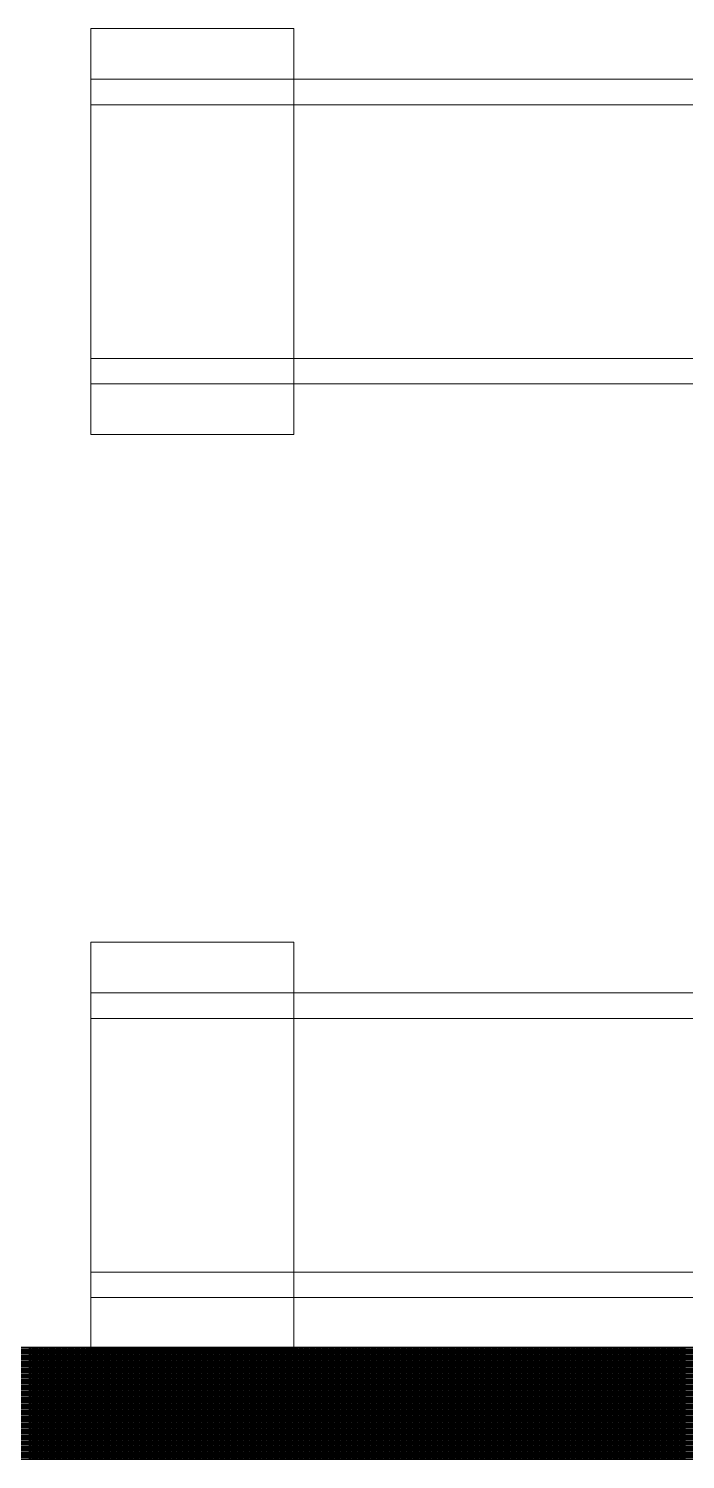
# Model space of a CAD drawing. Header units: inches. Extents: x -675 to 1187, y -924 to 1124.
# Drawn here: x 148.7 to 226.2, y -627.7 to -458.6 of the extents above; entities that cross this region are included whole.
import ezdxf

# ---------------------------------------------------------------- set-up
doc = ezdxf.new("R2010")
doc.units = ezdxf.units.IN
doc.header["$MEASUREMENT"] = 0
for name, color, linetype, lineweight in [('A-Furn-Chair', 250, 'Continuous', 13), ('Base_dwg', 8, 'Continuous', 9), ('core and shell', 50, 'Continuous', 9)]:
    doc.layers.add(name, color=color, linetype=linetype, lineweight=lineweight)

# ---------------------------------------------------------------- blocks, each defined once
blk = doc.blocks.new('Base_dwg-531197-Level 1 Copy 1')
at = {"layer": 'A-Furn-Chair'}
for p, q in [((1323.04, 459.38), (1156.79, 459.38)), ((1323.04, 456.38), (1156.79, 456.38)), ((1323.04, 426.38), (1156.79, 426.38)), ((1323.04, 423.38), (1156.79, 423.38)), ((1323.04, 351.38), (1156.79, 351.38)), ((1323.04, 348.38), (1156.79, 348.38)), ((1323.04, 318.38), (1156.79, 318.38)), ((1323.04, 315.38), (1156.79, 315.38))]:
    blk.add_line(p, q, dxfattribs=at)
at = {"layer": 'A-Furn-Chair', "flags": 128}
for points in [[(1156.79, 465.38), (1156.79, 417.38), (1180.79, 417.38), (1180.79, 465.38)], [(1156.79, 357.38), (1156.79, 309.38), (1180.79, 309.38), (1180.79, 357.38)]]:
    blk.add_lwpolyline(points, close=True, dxfattribs=at)
at = {"layer": 'core and shell'}
for p, q in [((1631.58, 309.5), (962.09, 309.5)), ((1149.52, 296.25), (1149.52, 309.5)), ((1149.65, 296.25), (1149.65, 309.5)), ((1149.77, 296.25), (1149.77, 309.5)), ((1149.9, 296.25), (1149.9, 309.5)), ((1150.02, 296.25), (1150.02, 309.5)), ((1150.15, 296.25), (1150.15, 309.5)), ((1150.27, 296.25), (1150.27, 309.5)), ((1150.4, 296.25), (1150.4, 309.5)), ((1150.52, 296.25), (1150.52, 309.5)), ((1150.65, 296.25), (1150.65, 309.5)), ((1150.77, 296.25), (1150.77, 309.5)), ((1150.9, 296.25), (1150.9, 309.5)), ((1151.02, 296.25), (1151.02, 309.5)), ((1151.15, 296.25), (1151.15, 309.5)), ((1151.27, 296.25), (1151.27, 309.5)), ((1151.4, 296.25), (1151.4, 309.5)), ((1151.52, 296.25), (1151.52, 309.5)), ((1151.65, 296.25), (1151.65, 309.5)), ((1151.77, 296.25), (1151.77, 309.5)), ((1151.9, 296.25), (1151.9, 309.5)), ((1152.02, 296.25), (1152.02, 309.5)), ((1152.15, 296.25), (1152.15, 309.5)), ((1152.27, 296.25), (1152.27, 309.5)), ((1152.4, 296.25), (1152.4, 309.5)), ((1152.52, 296.25), (1152.52, 309.5)), ((1152.65, 296.25), (1152.65, 309.5)), ((1152.77, 296.25), (1152.77, 309.5)), ((1152.9, 296.25), (1152.9, 309.5)), ((1153.02, 296.25), (1153.02, 309.5)), ((1153.15, 296.25), (1153.15, 309.5)), ((1153.27, 296.25), (1153.27, 309.5)), ((1153.4, 296.25), (1153.4, 309.5)), ((1153.52, 296.25), (1153.52, 309.5)), ((1153.65, 296.25), (1153.65, 309.5)), ((1153.77, 296.25), (1153.77, 309.5)), ((1153.9, 296.25), (1153.9, 309.5)), ((1154.02, 296.25), (1154.02, 309.5)), ((1154.15, 296.25), (1154.15, 309.5)), ((1154.27, 296.25), (1154.27, 309.5)), ((1154.4, 296.25), (1154.4, 309.5)), ((1154.52, 296.25), (1154.52, 309.5)), ((1154.65, 296.25), (1154.65, 309.5)), ((1154.77, 296.25), (1154.77, 309.5)), ((1154.9, 296.25), (1154.9, 309.5)), ((1155.02, 296.25), (1155.02, 309.5)), ((1155.15, 296.25), (1155.15, 309.5)), ((1155.27, 296.25), (1155.27, 309.5)), ((1155.4, 296.25), (1155.4, 309.5)), ((1155.52, 296.25), (1155.52, 309.5)), ((1155.65, 296.25), (1155.65, 309.5)), ((1155.77, 296.25), (1155.77, 309.5)), ((1155.9, 296.25), (1155.9, 309.5)), ((1156.02, 296.25), (1156.02, 309.5)), ((1156.15, 296.25), (1156.15, 309.5)), ((1156.27, 296.25), (1156.27, 309.5)), ((1156.4, 296.25), (1156.4, 309.5)), ((1156.52, 296.25), (1156.52, 309.5)), ((1156.65, 296.25), (1156.65, 309.5)), ((1156.77, 296.25), (1156.77, 309.5)), ((1156.9, 296.25), (1156.9, 309.5)), ((1157.02, 296.25), (1157.02, 309.5)), ((1157.15, 296.25), (1157.15, 309.5)), ((1157.27, 296.25), (1157.27, 309.5)), ((1157.4, 296.25), (1157.4, 309.5)), ((1157.52, 296.25), (1157.52, 309.5)), ((1157.65, 296.25), (1157.65, 309.5)), ((1157.77, 296.25), (1157.77, 309.5)), ((1157.9, 296.25), (1157.9, 309.5)), ((1158.02, 296.25), (1158.02, 309.5)), ((1158.15, 296.25), (1158.15, 309.5)), ((1158.27, 296.25), (1158.27, 309.5)), ((1158.4, 296.25), (1158.4, 309.5)), ((1158.52, 296.25), (1158.52, 309.5)), ((1158.65, 296.25), (1158.65, 309.5)), ((1158.77, 296.25), (1158.77, 309.5)), ((1158.9, 296.25), (1158.9, 309.5)), ((1159.02, 296.25), (1159.02, 309.5)), ((1159.15, 296.25), (1159.15, 309.5)), ((1159.27, 296.25), (1159.27, 309.5)), ((1159.4, 296.25), (1159.4, 309.5)), ((1159.52, 296.25), (1159.52, 309.5)), ((1159.65, 296.25), (1159.65, 309.5)), ((1159.77, 296.25), (1159.77, 309.5)), ((1159.9, 296.25), (1159.9, 309.5)), ((1160.02, 296.25), (1160.02, 309.5)), ((1160.15, 296.25), (1160.15, 309.5)), ((1160.27, 296.25), (1160.27, 309.5)), ((1160.4, 296.25), (1160.4, 309.5)), ((1160.52, 296.25), (1160.52, 309.5)), ((1160.65, 296.25), (1160.65, 309.5)), ((1160.77, 296.25), (1160.77, 309.5)), ((1160.9, 296.25), (1160.9, 309.5)), ((1161.02, 296.25), (1161.02, 309.5)), ((1161.15, 296.25), (1161.15, 309.5)), ((1161.27, 296.25), (1161.27, 309.5)), ((1161.4, 296.25), (1161.4, 309.5)), ((1161.52, 296.25), (1161.52, 309.5)), ((1161.65, 296.25), (1161.65, 309.5)), ((1161.77, 296.25), (1161.77, 309.5)), ((1161.9, 296.25), (1161.9, 309.5)), ((1162.02, 296.25), (1162.02, 309.5)), ((1162.15, 296.25), (1162.15, 309.5)), ((1162.27, 296.25), (1162.27, 309.5)), ((1162.4, 296.25), (1162.4, 309.5)), ((1162.52, 296.25), (1162.52, 309.5)), ((1162.65, 296.25), (1162.65, 309.5)), ((1162.77, 296.25), (1162.77, 309.5)), ((1162.9, 296.25), (1162.9, 309.5)), ((1163.02, 296.25), (1163.02, 309.5)), ((1163.15, 296.25), (1163.15, 309.5)), ((1163.27, 296.25), (1163.27, 309.5)), ((1163.4, 296.25), (1163.4, 309.5)), ((1163.52, 296.25), (1163.52, 309.5)), ((1163.65, 296.25), (1163.65, 309.5)), ((1163.77, 296.25), (1163.77, 309.5)), ((1163.9, 296.25), (1163.9, 309.5)), ((1164.02, 296.25), (1164.02, 309.5)), ((1164.15, 296.25), (1164.15, 309.5)), ((1164.27, 296.25), (1164.27, 309.5)), ((1164.4, 296.25), (1164.4, 309.5)), ((1164.52, 296.25), (1164.52, 309.5)), ((1164.65, 296.25), (1164.65, 309.5)), ((1164.77, 296.25), (1164.77, 309.5)), ((1164.9, 296.25), (1164.9, 309.5)), ((1165.02, 296.25), (1165.02, 309.5)), ((1165.15, 296.25), (1165.15, 309.5)), ((1165.27, 296.25), (1165.27, 309.5)), ((1165.4, 296.25), (1165.4, 309.5)), ((1165.52, 296.25), (1165.52, 309.5)), ((1165.65, 296.25), (1165.65, 309.5)), ((1165.77, 296.25), (1165.77, 309.5)), ((1165.9, 296.25), (1165.9, 309.5)), ((1166.02, 296.25), (1166.02, 309.5)), ((1166.15, 296.25), (1166.15, 309.5)), ((1166.27, 296.25), (1166.27, 309.5)), ((1166.4, 296.25), (1166.4, 309.5)), ((1166.52, 296.25), (1166.52, 309.5)), ((1166.65, 296.25), (1166.65, 309.5)), ((1166.77, 296.25), (1166.77, 309.5)), ((1166.9, 296.25), (1166.9, 309.5)), ((1167.02, 296.25), (1167.02, 309.5)), ((1167.15, 296.25), (1167.15, 309.5)), ((1167.27, 296.25), (1167.27, 309.5)), ((1167.4, 296.25), (1167.4, 309.5)), ((1167.52, 296.25), (1167.52, 309.5)), ((1167.65, 296.25), (1167.65, 309.5)), ((1167.77, 296.25), (1167.77, 309.5)), ((1167.9, 296.25), (1167.9, 309.5)), ((1168.02, 296.25), (1168.02, 309.5)), ((1168.15, 296.25), (1168.15, 309.5)), ((1168.27, 296.25), (1168.27, 309.5)), ((1168.4, 296.25), (1168.4, 309.5)), ((1168.52, 296.25), (1168.52, 309.5)), ((1168.65, 296.25), (1168.65, 309.5)), ((1168.77, 296.25), (1168.77, 309.5)), ((1168.9, 296.25), (1168.9, 309.5)), ((1169.02, 296.25), (1169.02, 309.5)), ((1169.15, 296.25), (1169.15, 309.5)), ((1169.27, 296.25), (1169.27, 309.5)), ((1169.4, 296.25), (1169.4, 309.5)), ((1169.52, 296.25), (1169.52, 309.5)), ((1169.65, 296.25), (1169.65, 309.5)), ((1169.77, 296.25), (1169.77, 309.5)), ((1169.9, 296.25), (1169.9, 309.5)), ((1170.02, 296.25), (1170.02, 309.5)), ((1170.15, 296.25), (1170.15, 309.5)), ((1170.27, 296.25), (1170.27, 309.5)), ((1170.4, 296.25), (1170.4, 309.5)), ((1170.52, 296.25), (1170.52, 309.5)), ((1170.65, 296.25), (1170.65, 309.5)), ((1170.77, 296.25), (1170.77, 309.5)), ((1170.9, 296.25), (1170.9, 309.5)), ((1171.02, 296.25), (1171.02, 309.5)), ((1171.15, 296.25), (1171.15, 309.5)), ((1171.27, 296.25), (1171.27, 309.5)), ((1171.4, 296.25), (1171.4, 309.5)), ((1171.52, 296.25), (1171.52, 309.5)), ((1171.65, 296.25), (1171.65, 309.5)), ((1171.77, 296.25), (1171.77, 309.5)), ((1171.9, 296.25), (1171.9, 309.5)), ((1172.02, 296.25), (1172.02, 309.5)), ((1172.15, 296.25), (1172.15, 309.5)), ((1172.27, 296.25), (1172.27, 309.5)), ((1172.4, 296.25), (1172.4, 309.5)), ((1172.52, 296.25), (1172.52, 309.5)), ((1172.65, 296.25), (1172.65, 309.5)), ((1172.77, 296.25), (1172.77, 309.5)), ((1172.9, 296.25), (1172.9, 309.5)), ((1173.02, 296.25), (1173.02, 309.5)), ((1173.15, 296.25), (1173.15, 309.5)), ((1173.27, 296.25), (1173.27, 309.5)), ((1173.4, 296.25), (1173.4, 309.5)), ((1173.52, 296.25), (1173.52, 309.5)), ((1173.65, 296.25), (1173.65, 309.5)), ((1173.77, 296.25), (1173.77, 309.5)), ((1173.9, 296.25), (1173.9, 309.5)), ((1174.02, 296.25), (1174.02, 309.5)), ((1174.15, 296.25), (1174.15, 309.5)), ((1174.27, 296.25), (1174.27, 309.5)), ((1174.4, 296.25), (1174.4, 309.5)), ((1174.52, 296.25), (1174.52, 309.5)), ((1174.65, 296.25), (1174.65, 309.5)), ((1174.77, 296.25), (1174.77, 309.5)), ((1174.9, 296.25), (1174.9, 309.5)), ((1175.02, 296.25), (1175.02, 309.5)), ((1175.15, 296.25), (1175.15, 309.5)), ((1175.27, 296.25), (1175.27, 309.5)), ((1175.4, 296.25), (1175.4, 309.5)), ((1175.52, 296.25), (1175.52, 309.5)), ((1175.65, 296.25), (1175.65, 309.5)), ((1175.77, 296.25), (1175.77, 309.5)), ((1175.9, 296.25), (1175.9, 309.5)), ((1176.02, 296.25), (1176.02, 309.5)), ((1176.15, 296.25), (1176.15, 309.5)), ((1176.27, 296.25), (1176.27, 309.5)), ((1176.4, 296.25), (1176.4, 309.5)), ((1176.52, 296.25), (1176.52, 309.5)), ((1176.65, 296.25), (1176.65, 309.5)), ((1176.77, 296.25), (1176.77, 309.5)), ((1176.9, 296.25), (1176.9, 309.5)), ((1177.02, 296.25), (1177.02, 309.5)), ((1177.15, 296.25), (1177.15, 309.5)), ((1177.27, 296.25), (1177.27, 309.5)), ((1177.4, 296.25), (1177.4, 309.5)), ((1177.52, 296.25), (1177.52, 309.5)), ((1177.65, 296.25), (1177.65, 309.5)), ((1177.77, 296.25), (1177.77, 309.5)), ((1177.9, 296.25), (1177.9, 309.5)), ((1178.02, 296.25), (1178.02, 309.5)), ((1178.15, 296.25), (1178.15, 309.5)), ((1178.27, 296.25), (1178.27, 309.5)), ((1178.4, 296.25), (1178.4, 309.5)), ((1178.52, 296.25), (1178.52, 309.5)), ((1178.65, 296.25), (1178.65, 309.5)), ((1178.77, 296.25), (1178.77, 309.5)), ((1178.9, 296.25), (1178.9, 309.5)), ((1179.02, 296.25), (1179.02, 309.5)), ((1179.15, 296.25), (1179.15, 309.5)), ((1179.27, 296.25), (1179.27, 309.5)), ((1179.4, 296.25), (1179.4, 309.5)), ((1179.52, 296.25), (1179.52, 309.5)), ((1179.65, 296.25), (1179.65, 309.5)), ((1179.77, 296.25), (1179.77, 309.5)), ((1179.9, 296.25), (1179.9, 309.5)), ((1180.02, 296.25), (1180.02, 309.5)), ((1180.15, 296.25), (1180.15, 309.5)), ((1180.27, 296.25), (1180.27, 309.5)), ((1180.4, 296.25), (1180.4, 309.5)), ((1180.52, 296.25), (1180.52, 309.5)), ((1180.65, 296.25), (1180.65, 309.5)), ((1180.77, 296.25), (1180.77, 309.5)), ((1180.9, 296.25), (1180.9, 309.5)), ((1181.02, 296.25), (1181.02, 309.5)), ((1181.15, 296.25), (1181.15, 309.5)), ((1181.27, 296.25), (1181.27, 309.5)), ((1181.4, 296.25), (1181.4, 309.5)), ((1181.52, 296.25), (1181.52, 309.5)), ((1181.65, 296.25), (1181.65, 309.5)), ((1181.77, 296.25), (1181.77, 309.5)), ((1181.9, 296.25), (1181.9, 309.5)), ((1182.02, 296.25), (1182.02, 309.5)), ((1182.15, 296.25), (1182.15, 309.5)), ((1182.27, 296.25), (1182.27, 309.5)), ((1182.4, 296.25), (1182.4, 309.5)), ((1182.52, 296.25), (1182.52, 309.5)), ((1182.65, 296.25), (1182.65, 309.5)), ((1182.77, 296.25), (1182.77, 309.5)), ((1182.9, 296.25), (1182.9, 309.5)), ((1183.02, 296.25), (1183.02, 309.5)), ((1183.15, 296.25), (1183.15, 309.5)), ((1183.27, 296.25), (1183.27, 309.5)), ((1183.4, 296.25), (1183.4, 309.5)), ((1183.52, 296.25), (1183.52, 309.5)), ((1183.65, 296.25), (1183.65, 309.5)), ((1183.77, 296.25), (1183.77, 309.5)), ((1183.9, 296.25), (1183.9, 309.5)), ((1184.02, 296.25), (1184.02, 309.5)), ((1184.15, 296.25), (1184.15, 309.5)), ((1184.27, 296.25), (1184.27, 309.5)), ((1184.4, 296.25), (1184.4, 309.5)), ((1184.52, 296.25), (1184.52, 309.5)), ((1184.65, 296.25), (1184.65, 309.5)), ((1184.77, 296.25), (1184.77, 309.5)), ((1184.9, 296.25), (1184.9, 309.5)), ((1185.02, 296.25), (1185.02, 309.5)), ((1185.15, 296.25), (1185.15, 309.5)), ((1185.27, 296.25), (1185.27, 309.5)), ((1185.4, 296.25), (1185.4, 309.5)), ((1185.52, 296.25), (1185.52, 309.5)), ((1185.65, 296.25), (1185.65, 309.5)), ((1185.77, 296.25), (1185.77, 309.5)), ((1185.9, 296.25), (1185.9, 309.5)), ((1186.02, 296.25), (1186.02, 309.5)), ((1186.15, 296.25), (1186.15, 309.5)), ((1186.27, 296.25), (1186.27, 309.5)), ((1186.4, 296.25), (1186.4, 309.5)), ((1186.52, 296.25), (1186.52, 309.5)), ((1186.65, 296.25), (1186.65, 309.5)), ((1186.77, 296.25), (1186.77, 309.5)), ((1186.9, 296.25), (1186.9, 309.5)), ((1187.02, 296.25), (1187.02, 309.5)), ((1187.15, 296.25), (1187.15, 309.5)), ((1187.27, 296.25), (1187.27, 309.5)), ((1187.4, 296.25), (1187.4, 309.5)), ((1187.52, 296.25), (1187.52, 309.5)), ((1187.65, 296.25), (1187.65, 309.5)), ((1187.77, 296.25), (1187.77, 309.5)), ((1187.9, 296.25), (1187.9, 309.5)), ((1188.02, 296.25), (1188.02, 309.5)), ((1188.15, 296.25), (1188.15, 309.5)), ((1188.27, 296.25), (1188.27, 309.5)), ((1188.4, 296.25), (1188.4, 309.5)), ((1188.52, 296.25), (1188.52, 309.5)), ((1188.65, 296.25), (1188.65, 309.5)), ((1188.77, 296.25), (1188.77, 309.5)), ((1188.9, 296.25), (1188.9, 309.5)), ((1189.02, 296.25), (1189.02, 309.5)), ((1189.15, 296.25), (1189.15, 309.5)), ((1189.27, 296.25), (1189.27, 309.5)), ((1189.4, 296.25), (1189.4, 309.5)), ((1189.52, 296.25), (1189.52, 309.5)), ((1189.65, 296.25), (1189.65, 309.5)), ((1189.77, 296.25), (1189.77, 309.5)), ((1189.9, 296.25), (1189.9, 309.5)), ((1190.02, 296.25), (1190.02, 309.5)), ((1190.15, 296.25), (1190.15, 309.5)), ((1190.27, 296.25), (1190.27, 309.5)), ((1190.4, 296.25), (1190.4, 309.5)), ((1190.52, 296.25), (1190.52, 309.5)), ((1190.65, 296.25), (1190.65, 309.5)), ((1190.77, 296.25), (1190.77, 309.5)), ((1190.9, 296.25), (1190.9, 309.5)), ((1191.02, 296.25), (1191.02, 309.5)), ((1191.15, 296.25), (1191.15, 309.5)), ((1191.27, 296.25), (1191.27, 309.5)), ((1191.4, 296.25), (1191.4, 309.5)), ((1191.52, 296.25), (1191.52, 309.5)), ((1191.65, 296.25), (1191.65, 309.5)), ((1191.77, 296.25), (1191.77, 309.5)), ((1191.9, 296.25), (1191.9, 309.5)), ((1192.02, 296.25), (1192.02, 309.5)), ((1192.15, 296.25), (1192.15, 309.5)), ((1192.27, 296.25), (1192.27, 309.5)), ((1192.4, 296.25), (1192.4, 309.5)), ((1192.52, 296.25), (1192.52, 309.5)), ((1192.65, 296.25), (1192.65, 309.5)), ((1192.77, 296.25), (1192.77, 309.5)), ((1192.9, 296.25), (1192.9, 309.5)), ((1193.02, 296.25), (1193.02, 309.5)), ((1193.15, 296.25), (1193.15, 309.5)), ((1193.27, 296.25), (1193.27, 309.5)), ((1193.4, 296.25), (1193.4, 309.5)), ((1193.52, 296.25), (1193.52, 309.5)), ((1193.65, 296.25), (1193.65, 309.5)), ((1193.77, 296.25), (1193.77, 309.5)), ((1193.9, 296.25), (1193.9, 309.5)), ((1194.02, 296.25), (1194.02, 309.5)), ((1194.15, 296.25), (1194.15, 309.5)), ((1194.27, 296.25), (1194.27, 309.5)), ((1194.4, 296.25), (1194.4, 309.5)), ((1194.52, 296.25), (1194.52, 309.5)), ((1194.65, 296.25), (1194.65, 309.5)), ((1194.77, 296.25), (1194.77, 309.5)), ((1194.9, 296.25), (1194.9, 309.5)), ((1195.02, 296.25), (1195.02, 309.5)), ((1195.15, 296.25), (1195.15, 309.5)), ((1195.27, 296.25), (1195.27, 309.5)), ((1195.4, 296.25), (1195.4, 309.5)), ((1195.52, 296.25), (1195.52, 309.5)), ((1195.65, 296.25), (1195.65, 309.5)), ((1195.77, 296.25), (1195.77, 309.5)), ((1195.9, 296.25), (1195.9, 309.5)), ((1196.02, 296.25), (1196.02, 309.5)), ((1196.15, 296.25), (1196.15, 309.5)), ((1196.27, 296.25), (1196.27, 309.5)), ((1196.4, 296.25), (1196.4, 309.5)), ((1196.52, 296.25), (1196.52, 309.5)), ((1196.65, 296.25), (1196.65, 309.5)), ((1196.77, 296.25), (1196.77, 309.5)), ((1196.9, 296.25), (1196.9, 309.5)), ((1197.02, 296.25), (1197.02, 309.5)), ((1197.15, 296.25), (1197.15, 309.5)), ((1197.27, 296.25), (1197.27, 309.5)), ((1197.4, 296.25), (1197.4, 309.5)), ((1197.52, 296.25), (1197.52, 309.5)), ((1197.65, 296.25), (1197.65, 309.5)), ((1197.77, 296.25), (1197.77, 309.5)), ((1197.9, 296.25), (1197.9, 309.5)), ((1198.02, 296.25), (1198.02, 309.5)), ((1198.15, 296.25), (1198.15, 309.5)), ((1198.27, 296.25), (1198.27, 309.5)), ((1198.4, 296.25), (1198.4, 309.5)), ((1198.52, 296.25), (1198.52, 309.5)), ((1198.65, 296.25), (1198.65, 309.5)), ((1198.77, 296.25), (1198.77, 309.5)), ((1198.9, 296.25), (1198.9, 309.5)), ((1199.02, 296.25), (1199.02, 309.5)), ((1199.15, 296.25), (1199.15, 309.5)), ((1199.27, 296.25), (1199.27, 309.5)), ((1199.4, 296.25), (1199.4, 309.5)), ((1199.52, 296.25), (1199.52, 309.5)), ((1199.65, 296.25), (1199.65, 309.5)), ((1199.77, 296.25), (1199.77, 309.5)), ((1199.9, 296.25), (1199.9, 309.5)), ((1200.02, 296.25), (1200.02, 309.5)), ((1200.15, 296.25), (1200.15, 309.5)), ((1200.27, 296.25), (1200.27, 309.5)), ((1200.4, 296.25), (1200.4, 309.5)), ((1200.52, 296.25), (1200.52, 309.5)), ((1200.65, 296.25), (1200.65, 309.5)), ((1200.77, 296.25), (1200.77, 309.5)), ((1200.9, 296.25), (1200.9, 309.5)), ((1201.02, 296.25), (1201.02, 309.5)), ((1201.15, 296.25), (1201.15, 309.5)), ((1201.27, 296.25), (1201.27, 309.5)), ((1201.4, 296.25), (1201.4, 309.5)), ((1201.52, 296.25), (1201.52, 309.5)), ((1201.65, 296.25), (1201.65, 309.5)), ((1201.77, 296.25), (1201.77, 309.5)), ((1201.9, 296.25), (1201.9, 309.5)), ((1202.02, 296.25), (1202.02, 309.5)), ((1202.15, 296.25), (1202.15, 309.5)), ((1202.27, 296.25), (1202.27, 309.5)), ((1202.4, 296.25), (1202.4, 309.5)), ((1202.52, 296.25), (1202.52, 309.5)), ((1202.65, 296.25), (1202.65, 309.5)), ((1202.77, 296.25), (1202.77, 309.5)), ((1202.9, 296.25), (1202.9, 309.5)), ((1203.02, 296.25), (1203.02, 309.5)), ((1203.15, 296.25), (1203.15, 309.5)), ((1203.27, 296.25), (1203.27, 309.5)), ((1203.4, 296.25), (1203.4, 309.5)), ((1203.52, 296.25), (1203.52, 309.5)), ((1203.65, 296.25), (1203.65, 309.5)), ((1203.77, 296.25), (1203.77, 309.5)), ((1203.9, 296.25), (1203.9, 309.5)), ((1204.02, 296.25), (1204.02, 309.5)), ((1204.15, 296.25), (1204.15, 309.5)), ((1204.27, 296.25), (1204.27, 309.5)), ((1204.4, 296.25), (1204.4, 309.5)), ((1204.52, 296.25), (1204.52, 309.5)), ((1204.65, 296.25), (1204.65, 309.5)), ((1204.77, 296.25), (1204.77, 309.5)), ((1204.9, 296.25), (1204.9, 309.5)), ((1205.02, 296.25), (1205.02, 309.5)), ((1205.15, 296.25), (1205.15, 309.5)), ((1205.27, 296.25), (1205.27, 309.5)), ((1205.4, 296.25), (1205.4, 309.5)), ((1205.52, 296.25), (1205.52, 309.5)), ((1205.65, 296.25), (1205.65, 309.5)), ((1205.77, 296.25), (1205.77, 309.5)), ((1205.9, 296.25), (1205.9, 309.5)), ((1206.02, 296.25), (1206.02, 309.5)), ((1206.15, 296.25), (1206.15, 309.5)), ((1206.27, 296.25), (1206.27, 309.5)), ((1206.4, 296.25), (1206.4, 309.5)), ((1206.52, 296.25), (1206.52, 309.5)), ((1206.65, 296.25), (1206.65, 309.5)), ((1206.77, 296.25), (1206.77, 309.5)), ((1206.9, 296.25), (1206.9, 309.5)), ((1207.02, 296.25), (1207.02, 309.5)), ((1207.15, 296.25), (1207.15, 309.5)), ((1207.27, 296.25), (1207.27, 309.5)), ((1207.4, 296.25), (1207.4, 309.5)), ((1207.52, 296.25), (1207.52, 309.5)), ((1207.65, 296.25), (1207.65, 309.5)), ((1207.77, 296.25), (1207.77, 309.5)), ((1207.9, 296.25), (1207.9, 309.5)), ((1208.02, 296.25), (1208.02, 309.5)), ((1208.15, 296.25), (1208.15, 309.5)), ((1208.27, 296.25), (1208.27, 309.5)), ((1208.4, 296.25), (1208.4, 309.5)), ((1208.52, 296.25), (1208.52, 309.5)), ((1208.65, 296.25), (1208.65, 309.5)), ((1208.77, 296.25), (1208.77, 309.5)), ((1208.9, 296.25), (1208.9, 309.5)), ((1209.02, 296.25), (1209.02, 309.5)), ((1209.15, 296.25), (1209.15, 309.5)), ((1209.27, 296.25), (1209.27, 309.5)), ((1209.4, 296.25), (1209.4, 309.5)), ((1209.52, 296.25), (1209.52, 309.5)), ((1209.65, 296.25), (1209.65, 309.5)), ((1209.77, 296.25), (1209.77, 309.5)), ((1209.9, 296.25), (1209.9, 309.5)), ((1210.02, 296.25), (1210.02, 309.5)), ((1210.15, 296.25), (1210.15, 309.5)), ((1210.27, 296.25), (1210.27, 309.5)), ((1210.4, 296.25), (1210.4, 309.5)), ((1210.52, 296.25), (1210.52, 309.5)), ((1210.65, 296.25), (1210.65, 309.5)), ((1210.77, 296.25), (1210.77, 309.5)), ((1210.9, 296.25), (1210.9, 309.5)), ((1211.02, 296.25), (1211.02, 309.5)), ((1211.15, 296.25), (1211.15, 309.5)), ((1211.27, 296.25), (1211.27, 309.5)), ((1211.4, 296.25), (1211.4, 309.5)), ((1211.52, 296.25), (1211.52, 309.5)), ((1211.65, 296.25), (1211.65, 309.5)), ((1211.77, 296.25), (1211.77, 309.5)), ((1211.9, 296.25), (1211.9, 309.5)), ((1212.02, 296.25), (1212.02, 309.5)), ((1212.15, 296.25), (1212.15, 309.5)), ((1212.27, 296.25), (1212.27, 309.5)), ((1212.4, 296.25), (1212.4, 309.5)), ((1212.52, 296.25), (1212.52, 309.5)), ((1212.65, 296.25), (1212.65, 309.5)), ((1212.77, 296.25), (1212.77, 309.5)), ((1212.9, 296.25), (1212.9, 309.5)), ((1213.02, 296.25), (1213.02, 309.5)), ((1213.15, 296.25), (1213.15, 309.5)), ((1213.27, 296.25), (1213.27, 309.5)), ((1213.4, 296.25), (1213.4, 309.5)), ((1213.52, 296.25), (1213.52, 309.5)), ((1213.65, 296.25), (1213.65, 309.5)), ((1213.77, 296.25), (1213.77, 309.5)), ((1213.9, 296.25), (1213.9, 309.5)), ((1214.02, 296.25), (1214.02, 309.5)), ((1214.15, 296.25), (1214.15, 309.5)), ((1214.27, 296.25), (1214.27, 309.5)), ((1214.4, 296.25), (1214.4, 309.5)), ((1214.52, 296.25), (1214.52, 309.5)), ((1214.65, 296.25), (1214.65, 309.5)), ((1214.77, 296.25), (1214.77, 309.5)), ((1214.9, 296.25), (1214.9, 309.5)), ((1215.02, 296.25), (1215.02, 309.5)), ((1215.15, 296.25), (1215.15, 309.5)), ((1215.27, 296.25), (1215.27, 309.5)), ((1215.4, 296.25), (1215.4, 309.5)), ((1215.52, 296.25), (1215.52, 309.5)), ((1215.65, 296.25), (1215.65, 309.5)), ((1215.77, 296.25), (1215.77, 309.5)), ((1215.9, 296.25), (1215.9, 309.5)), ((1216.02, 296.25), (1216.02, 309.5)), ((1216.15, 296.25), (1216.15, 309.5)), ((1216.27, 296.25), (1216.27, 309.5)), ((1216.4, 296.25), (1216.4, 309.5)), ((1216.52, 296.25), (1216.52, 309.5)), ((1216.65, 296.25), (1216.65, 309.5)), ((1216.77, 296.25), (1216.77, 309.5)), ((1216.9, 296.25), (1216.9, 309.5)), ((1217.02, 296.25), (1217.02, 309.5)), ((1217.15, 296.25), (1217.15, 309.5)), ((1217.27, 296.25), (1217.27, 309.5)), ((1217.4, 296.25), (1217.4, 309.5)), ((1217.52, 296.25), (1217.52, 309.5)), ((1217.65, 296.25), (1217.65, 309.5)), ((1217.77, 296.25), (1217.77, 309.5)), ((1217.9, 296.25), (1217.9, 309.5)), ((1218.02, 296.25), (1218.02, 309.5)), ((1218.15, 296.25), (1218.15, 309.5)), ((1218.27, 296.25), (1218.27, 309.5)), ((1218.4, 296.25), (1218.4, 309.5)), ((1218.52, 296.25), (1218.52, 309.5)), ((1218.65, 296.25), (1218.65, 309.5)), ((1218.77, 296.25), (1218.77, 309.5)), ((1218.9, 296.25), (1218.9, 309.5)), ((1219.02, 296.25), (1219.02, 309.5)), ((1219.15, 296.25), (1219.15, 309.5)), ((1219.27, 296.25), (1219.27, 309.5)), ((1219.4, 296.25), (1219.4, 309.5)), ((1219.52, 296.25), (1219.52, 309.5)), ((1219.65, 296.25), (1219.65, 309.5)), ((1219.77, 296.25), (1219.77, 309.5)), ((1219.9, 296.25), (1219.9, 309.5)), ((1220.02, 296.25), (1220.02, 309.5)), ((1220.15, 296.25), (1220.15, 309.5)), ((1220.27, 296.25), (1220.27, 309.5)), ((1220.4, 296.25), (1220.4, 309.5)), ((1220.52, 296.25), (1220.52, 309.5)), ((1220.65, 296.25), (1220.65, 309.5)), ((1220.77, 296.25), (1220.77, 309.5)), ((1220.9, 296.25), (1220.9, 309.5)), ((1221.02, 296.25), (1221.02, 309.5)), ((1221.15, 296.25), (1221.15, 309.5)), ((1221.27, 296.25), (1221.27, 309.5)), ((1221.4, 296.25), (1221.4, 309.5)), ((1221.52, 296.25), (1221.52, 309.5)), ((1221.65, 296.25), (1221.65, 309.5)), ((1221.77, 296.25), (1221.77, 309.5)), ((1221.9, 296.25), (1221.9, 309.5)), ((1222.02, 296.25), (1222.02, 309.5)), ((1222.15, 296.25), (1222.15, 309.5)), ((1222.27, 296.25), (1222.27, 309.5)), ((1222.4, 296.25), (1222.4, 309.5)), ((1222.52, 296.25), (1222.52, 309.5)), ((1222.65, 296.25), (1222.65, 309.5)), ((1222.77, 296.25), (1222.77, 309.5)), ((1222.9, 296.25), (1222.9, 309.5)), ((1223.02, 296.25), (1223.02, 309.5)), ((1223.15, 296.25), (1223.15, 309.5)), ((1223.27, 296.25), (1223.27, 309.5)), ((1223.4, 296.25), (1223.4, 309.5)), ((1223.52, 296.25), (1223.52, 309.5)), ((1223.65, 296.25), (1223.65, 309.5)), ((1223.77, 296.25), (1223.77, 309.5)), ((1223.9, 296.25), (1223.9, 309.5)), ((1224.02, 296.25), (1224.02, 309.5)), ((1224.15, 296.25), (1224.15, 309.5)), ((1224.27, 296.25), (1224.27, 309.5)), ((1224.4, 296.25), (1224.4, 309.5)), ((1224.52, 296.25), (1224.52, 309.5)), ((1224.65, 296.25), (1224.65, 309.5)), ((1224.77, 296.25), (1224.77, 309.5)), ((1224.9, 296.25), (1224.9, 309.5)), ((1225.02, 296.25), (1225.02, 309.5)), ((1225.15, 296.25), (1225.15, 309.5)), ((1225.27, 296.25), (1225.27, 309.5)), ((1225.4, 296.25), (1225.4, 309.5)), ((1225.52, 296.25), (1225.52, 309.5)), ((1225.65, 296.25), (1225.65, 309.5)), ((1225.77, 296.25), (1225.77, 309.5)), ((1225.9, 296.25), (1225.9, 309.5)), ((1226.02, 296.25), (1226.02, 309.5)), ((1226.15, 296.25), (1226.15, 309.5)), ((1226.27, 296.25), (1226.27, 309.5)), ((1226.4, 296.25), (1226.4, 309.5)), ((1226.52, 296.25), (1226.52, 309.5)), ((1226.65, 296.25), (1226.65, 309.5)), ((1226.77, 296.25), (1226.77, 309.5)), ((1226.9, 296.25), (1226.9, 309.5)), ((1227.02, 296.25), (1227.02, 309.5)), ((1631.58, 309.46), (962.09, 309.46)), ((1656.42, 296.33), (962.09, 296.33))]:
    blk.add_line(p, q, dxfattribs=at)
at = {"layer": 'core and shell', "flags": 128}
for points in [[(1631.58, 309.33), (962.09, 309.33), (923.4, 309.33), (923.4, 327.56)], [(1656.42, 308.58), (962.09, 308.58), (924.4, 308.58), (924.4, 326.4)], [(1656.42, 307.08), (962.09, 307.08), (926.52, 307.08), (926.52, 324.15)], [(1656.42, 306.83), (962.09, 306.83), (926.9, 306.83), (926.9, 323.78)], [(1656.42, 303.71), (962.09, 303.71), (932.15, 303.71), (932.15, 319.33)], [(1656.42, 302.33), (962.09, 302.33), (934.9, 302.33), (934.9, 317.44)], [(1656.42, 300.96), (962.09, 300.96), (938.02, 300.96), (938.02, 315.59)], [(1656.42, 300.71), (962.09, 300.71), (938.65, 300.71), (938.65, 315.26)], [(1656.42, 299.08), (962.09, 299.08), (943.27, 299.08), (943.27, 313.13)], [(1656.42, 298.33), (962.09, 298.33), (945.9, 298.33), (945.9, 312.16)], [(1656.42, 297.96), (962.09, 297.96), (947.4, 297.96), (947.4, 311.67)], [(962.09, 309.5), (962.09, 296.25), (1656.42, 296.25), (1656.42, 309.5), (1641.58, 309.5)], [(1631.58, 309.21), (962.09, 309.21), (923.55, 309.21)], [(1631.58, 309.08), (962.09, 309.08), (923.72, 309.08)], [(1656.42, 308.96), (962.09, 308.96), (923.89, 308.96)], [(1656.42, 308.83), (962.09, 308.83), (924.05, 308.83)], [(1656.42, 308.71), (962.09, 308.71), (924.22, 308.71)], [(1656.42, 308.46), (962.09, 308.46), (924.56, 308.46)], [(1656.42, 308.33), (962.09, 308.33), (924.73, 308.33)], [(1656.42, 308.21), (962.09, 308.21), (924.91, 308.21)], [(1656.42, 308.08), (962.09, 308.08), (925.08, 308.08)], [(1656.42, 307.96), (962.09, 307.96), (925.26, 307.96)], [(1656.42, 307.83), (962.09, 307.83), (925.44, 307.83)], [(1656.42, 307.71), (962.09, 307.71), (925.61, 307.71)], [(1656.42, 307.58), (962.09, 307.58), (925.79, 307.58)], [(1656.42, 307.46), (962.09, 307.46), (925.97, 307.46)], [(1656.42, 307.33), (962.09, 307.33), (926.16, 307.33)], [(1656.42, 307.21), (962.09, 307.21), (926.34, 307.21)], [(1656.42, 306.96), (962.09, 306.96), (926.71, 306.96)], [(1656.42, 306.71), (962.09, 306.71), (927.09, 306.71)], [(1656.42, 306.58), (962.09, 306.58), (927.28, 306.58)], [(1656.42, 306.46), (962.09, 306.46), (927.47, 306.46)], [(1656.42, 306.33), (962.09, 306.33), (927.67, 306.33)], [(1656.42, 306.21), (962.09, 306.21), (927.86, 306.21)], [(1656.42, 306.08), (962.09, 306.08), (928.06, 306.08)], [(1656.42, 305.96), (962.09, 305.96), (928.26, 305.96)], [(1656.42, 305.83), (962.09, 305.83), (928.46, 305.83)], [(1656.42, 305.71), (962.09, 305.71), (928.66, 305.71)], [(1656.42, 305.58), (962.09, 305.58), (928.86, 305.58)], [(1656.42, 305.46), (962.09, 305.46), (929.07, 305.46)], [(1656.42, 305.33), (962.09, 305.33), (929.28, 305.33)], [(1656.42, 305.21), (962.09, 305.21), (929.49, 305.21)], [(1656.42, 305.08), (962.09, 305.08), (929.7, 305.08)], [(1656.42, 304.96), (962.09, 304.96), (929.91, 304.96)], [(1656.42, 304.83), (962.09, 304.83), (930.12, 304.83)], [(1656.42, 304.71), (962.09, 304.71), (930.34, 304.71)], [(1656.42, 304.58), (962.09, 304.58), (930.56, 304.58)], [(1656.42, 304.46), (962.09, 304.46), (930.78, 304.46)], [(1656.42, 304.33), (962.09, 304.33), (931, 304.33)], [(1656.42, 304.21), (962.09, 304.21), (931.23, 304.21)], [(1656.42, 304.08), (962.09, 304.08), (931.45, 304.08)], [(1656.42, 303.96), (962.09, 303.96), (931.68, 303.96)], [(1656.42, 303.83), (962.09, 303.83), (931.92, 303.83)], [(1656.42, 303.58), (962.09, 303.58), (932.39, 303.58)], [(1656.42, 303.46), (962.09, 303.46), (932.62, 303.46)], [(1656.42, 303.33), (962.09, 303.33), (932.86, 303.33)], [(1656.42, 303.21), (962.09, 303.21), (933.11, 303.21)], [(1656.42, 303.08), (962.09, 303.08), (933.35, 303.08)], [(1656.42, 302.96), (962.09, 302.96), (933.6, 302.96)], [(1656.42, 302.83), (962.09, 302.83), (933.86, 302.83)], [(1656.42, 302.71), (962.09, 302.71), (934.11, 302.71)], [(1656.42, 302.58), (962.09, 302.58), (934.37, 302.58)], [(1656.42, 302.46), (962.09, 302.46), (934.63, 302.46)], [(1656.42, 302.21), (962.09, 302.21), (935.16, 302.21)], [(1656.42, 302.08), (962.09, 302.08), (935.43, 302.08)], [(1656.42, 301.96), (962.09, 301.96), (935.7, 301.96)], [(1656.42, 301.83), (962.09, 301.83), (935.98, 301.83)], [(1656.42, 301.71), (962.09, 301.71), (936.26, 301.71)], [(1656.42, 301.58), (962.09, 301.58), (936.54, 301.58)], [(1656.42, 301.46), (962.09, 301.46), (936.83, 301.46)], [(1656.42, 301.33), (962.09, 301.33), (937.12, 301.33)], [(1656.42, 301.21), (962.09, 301.21), (937.42, 301.21)], [(1656.42, 301.08), (962.09, 301.08), (937.72, 301.08)], [(1656.42, 300.83), (962.09, 300.83), (938.33, 300.83)], [(1656.42, 300.58), (962.09, 300.58), (938.96, 300.58)], [(1656.42, 300.46), (962.09, 300.46), (939.29, 300.46)], [(1656.42, 300.33), (962.09, 300.33), (939.62, 300.33)], [(1656.42, 300.21), (962.09, 300.21), (939.95, 300.21)], [(1656.42, 300.08), (962.09, 300.08), (940.29, 300.08)], [(1656.42, 299.96), (962.09, 299.96), (940.64, 299.96)], [(1656.42, 299.83), (962.09, 299.83), (940.99, 299.83)], [(1656.42, 299.71), (962.09, 299.71), (941.35, 299.71)], [(1656.42, 299.58), (962.09, 299.58), (941.72, 299.58)], [(1656.42, 299.46), (962.09, 299.46), (942.09, 299.46)], [(1656.42, 299.33), (962.09, 299.33), (942.48, 299.33)], [(1656.42, 299.21), (962.09, 299.21), (942.87, 299.21)], [(1656.42, 298.96), (962.09, 298.96), (943.68, 298.96)], [(1656.42, 298.83), (962.09, 298.83), (944.1, 298.83)], [(1656.42, 298.71), (962.09, 298.71), (944.53, 298.71)], [(1656.42, 298.58), (962.09, 298.58), (944.97, 298.58)], [(1656.42, 298.46), (962.09, 298.46), (945.43, 298.46)], [(1656.42, 298.21), (962.09, 298.21), (946.38, 298.21)], [(1656.42, 298.08), (962.09, 298.08), (946.88, 298.08)], [(1656.42, 297.83), (962.09, 297.83), (947.94, 297.83)], [(1656.42, 297.71), (962.09, 297.71), (948.5, 297.71)], [(1656.42, 297.58), (962.09, 297.58), (949.09, 297.58)], [(1656.42, 297.46), (962.09, 297.46), (949.7, 297.46)], [(1656.42, 297.33), (962.09, 297.33), (950.36, 297.33)], [(1656.42, 297.21), (962.09, 297.21), (951.05, 297.21)], [(1656.42, 297.08), (962.09, 297.08), (951.78, 297.08)], [(1656.42, 296.96), (962.09, 296.96), (952.58, 296.96)], [(1656.42, 296.83), (962.09, 296.83), (953.45, 296.83)], [(1656.42, 296.71), (962.09, 296.71), (954.43, 296.71)], [(1656.42, 296.58), (962.09, 296.58), (955.55, 296.58)], [(1656.42, 296.46), (962.09, 296.46), (956.91, 296.46)]]:
    blk.add_lwpolyline(points, dxfattribs=at)

msp = doc.modelspace()

# ---------------------------------------------------------------- block references
at = {"layer": 'Base_dwg', "color": 7, "lineweight": 20}
msp.add_blockref('Base_dwg-531197-Level 1 Copy 1', (-1000.79, -923.95), dxfattribs=at)

doc.saveas('drawing.dxf')
